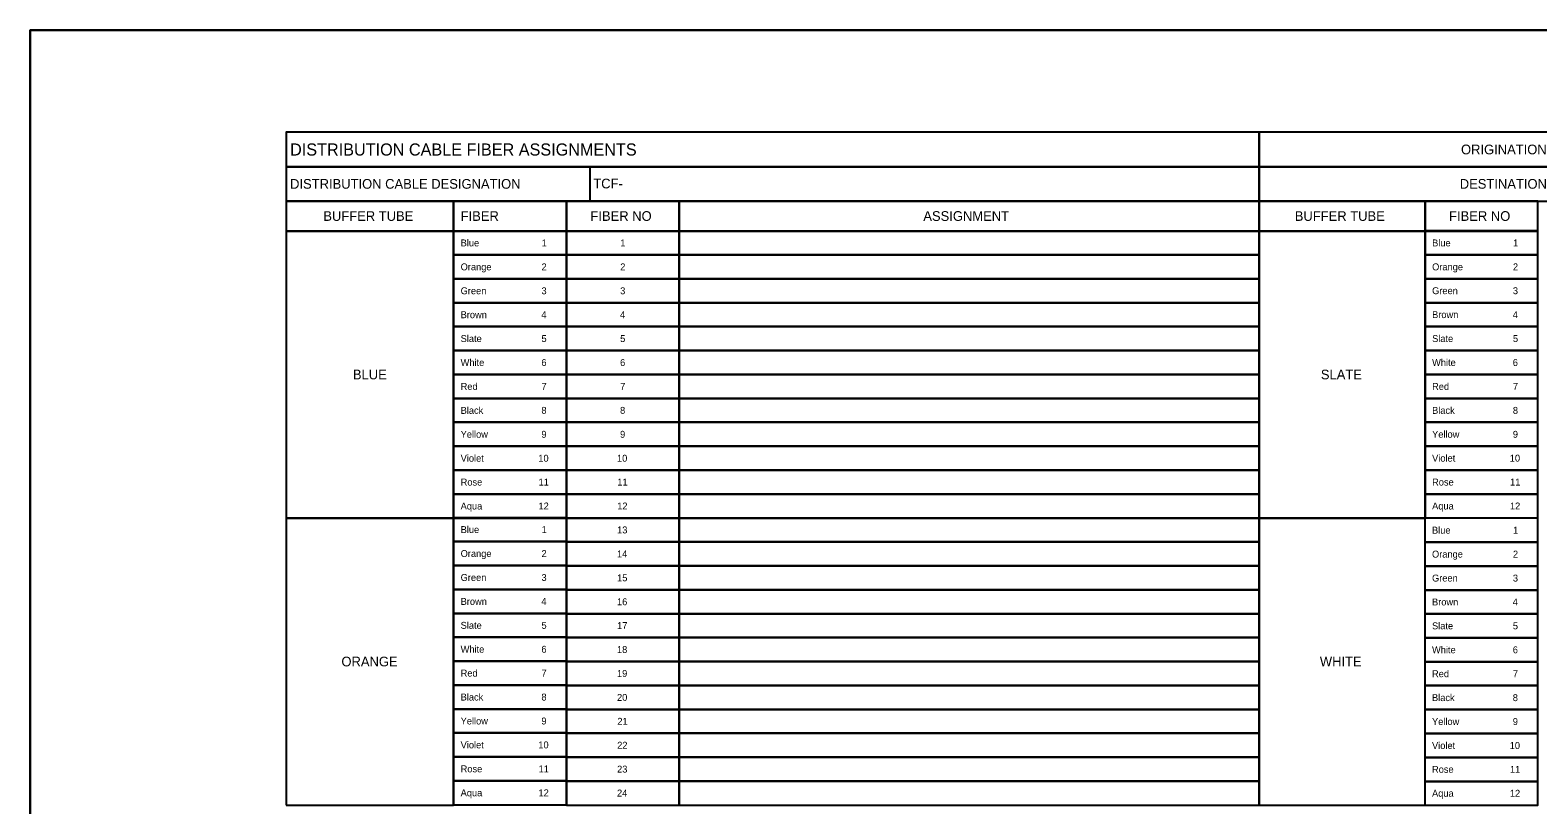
# Model space of a CAD drawing. Extents: x 2262604.53 to 2262610.19, y -3123854.81 to -3123852.98.
# Drawn here: x 2262604.526 to 2262606.341, y -3123853.908 to -3123852.976 of the extents above; entities that cross this region are included whole.
import ezdxf

# ---------------------------------------------------------------- set-up
doc = ezdxf.new("R2010")
doc.units = 0
for name, color, linetype in [('SH_General_Details', 7, 'Continuous'), ('SH_Named_Boundary', 7, 'Continuous'), ('SH_Printer_Plotting_Border', 7, 'Continuous')]:
    doc.layers.add(name, color=color, linetype=linetype)

msp = doc.modelspace()

# ---------------------------------------------------------------- linework, layer by layer
at = {"layer": 'SH_General_Details'}
msp.add_line((2262605.2001, -3123853.1815), (2262605.2001, -3123853.1401), dxfattribs=at)
for points in [[(2262604.8344, -3123853.1405), (2262606.0054, -3123853.1405), (2262606.0054, -3123853.0991), (2262604.8344, -3123853.0991)], [(2262606.0054, -3123853.1405), (2262606.3652, -3123853.1405), (2262606.3652, -3123853.0991), (2262606.0054, -3123853.0991)], [(2262604.8344, -3123853.1819), (2262606.0054, -3123853.1819), (2262606.0054, -3123853.1405), (2262604.8344, -3123853.1405)], [(2262606.0054, -3123853.1819), (2262606.3652, -3123853.1819), (2262606.3652, -3123853.1405), (2262606.0054, -3123853.1405)], [(2262604.8344, -3123853.2179), (2262605.0359, -3123853.2179), (2262605.0359, -3123853.1819), (2262604.8344, -3123853.1819)], [(2262605.0359, -3123853.2179), (2262605.1717, -3123853.2179), (2262605.1717, -3123853.1819), (2262605.0359, -3123853.1819)], [(2262605.1717, -3123853.2179), (2262605.3074, -3123853.2179), (2262605.3074, -3123853.1819), (2262605.1717, -3123853.1819)], [(2262605.3074, -3123853.2179), (2262606.0054, -3123853.2179), (2262606.0054, -3123853.1819), (2262605.3074, -3123853.1819)], [(2262606.0054, -3123853.2179), (2262606.2052, -3123853.2179), (2262606.2052, -3123853.1819), (2262606.0054, -3123853.1819)], [(2262606.2052, -3123853.2179), (2262606.341, -3123853.2179), (2262606.341, -3123853.1819), (2262606.2052, -3123853.1819)], [(2262604.8344, -3123853.5633), (2262605.0359, -3123853.5633), (2262605.0359, -3123853.2179), (2262604.8344, -3123853.2179)], [(2262605.0359, -3123853.2466), (2262605.1717, -3123853.2466), (2262605.1717, -3123853.2179), (2262605.0359, -3123853.2179)], [(2262605.1717, -3123853.2466), (2262605.3074, -3123853.2466), (2262605.3074, -3123853.2179), (2262605.1717, -3123853.2179)], [(2262605.3074, -3123853.2466), (2262606.0054, -3123853.2466), (2262606.0054, -3123853.2179), (2262605.3074, -3123853.2179)], [(2262606.0054, -3123853.5633), (2262606.2052, -3123853.5633), (2262606.2052, -3123853.2179), (2262606.0054, -3123853.2179)], [(2262606.2052, -3123853.2466), (2262606.3409, -3123853.2466), (2262606.3409, -3123853.2178), (2262606.2052, -3123853.2178)], [(2262605.0359, -3123853.2754), (2262605.1717, -3123853.2754), (2262605.1717, -3123853.2466), (2262605.0359, -3123853.2466)], [(2262605.1717, -3123853.2754), (2262605.3074, -3123853.2754), (2262605.3074, -3123853.2466), (2262605.1717, -3123853.2466)], [(2262605.3074, -3123853.2754), (2262606.0054, -3123853.2754), (2262606.0054, -3123853.2466), (2262605.3074, -3123853.2466)], [(2262606.2052, -3123853.2754), (2262606.3409, -3123853.2754), (2262606.3409, -3123853.2466), (2262606.2052, -3123853.2466)], [(2262605.0359, -3123853.3042), (2262605.1717, -3123853.3042), (2262605.1717, -3123853.2754), (2262605.0359, -3123853.2754)], [(2262605.1717, -3123853.3042), (2262605.3074, -3123853.3042), (2262605.3074, -3123853.2754), (2262605.1717, -3123853.2754)], [(2262605.3074, -3123853.3042), (2262606.0054, -3123853.3042), (2262606.0054, -3123853.2754), (2262605.3074, -3123853.2754)], [(2262606.2052, -3123853.3042), (2262606.3409, -3123853.3042), (2262606.3409, -3123853.2754), (2262606.2052, -3123853.2754)], [(2262605.0359, -3123853.333), (2262605.1717, -3123853.333), (2262605.1717, -3123853.3042), (2262605.0359, -3123853.3042)], [(2262605.1717, -3123853.333), (2262605.3074, -3123853.333), (2262605.3074, -3123853.3042), (2262605.1717, -3123853.3042)], [(2262605.3074, -3123853.333), (2262606.0054, -3123853.333), (2262606.0054, -3123853.3042), (2262605.3074, -3123853.3042)], [(2262606.2052, -3123853.333), (2262606.3409, -3123853.333), (2262606.3409, -3123853.3042), (2262606.2052, -3123853.3042)], [(2262605.0359, -3123853.3618), (2262605.1717, -3123853.3618), (2262605.1717, -3123853.333), (2262605.0359, -3123853.333)], [(2262605.1717, -3123853.3618), (2262605.3074, -3123853.3618), (2262605.3074, -3123853.333), (2262605.1717, -3123853.333)], [(2262605.3074, -3123853.3618), (2262606.0054, -3123853.3618), (2262606.0054, -3123853.333), (2262605.3074, -3123853.333)], [(2262606.2052, -3123853.3617), (2262606.3409, -3123853.3617), (2262606.3409, -3123853.333), (2262606.2052, -3123853.333)], [(2262605.0359, -3123853.3906), (2262605.1717, -3123853.3906), (2262605.1717, -3123853.3618), (2262605.0359, -3123853.3618)], [(2262605.1717, -3123853.3906), (2262605.3074, -3123853.3906), (2262605.3074, -3123853.3618), (2262605.1717, -3123853.3618)], [(2262605.3074, -3123853.3906), (2262606.0054, -3123853.3906), (2262606.0054, -3123853.3618), (2262605.3074, -3123853.3618)], [(2262606.2052, -3123853.3905), (2262606.3409, -3123853.3905), (2262606.3409, -3123853.3617), (2262606.2052, -3123853.3617)], [(2262605.0359, -3123853.4193), (2262605.1717, -3123853.4193), (2262605.1717, -3123853.3906), (2262605.0359, -3123853.3906)], [(2262605.1717, -3123853.4193), (2262605.3074, -3123853.4193), (2262605.3074, -3123853.3906), (2262605.1717, -3123853.3906)], [(2262605.3074, -3123853.4193), (2262606.0054, -3123853.4193), (2262606.0054, -3123853.3906), (2262605.3074, -3123853.3906)], [(2262606.2052, -3123853.4193), (2262606.3409, -3123853.4193), (2262606.3409, -3123853.3905), (2262606.2052, -3123853.3905)], [(2262605.0359, -3123853.4481), (2262605.1717, -3123853.4481), (2262605.1717, -3123853.4193), (2262605.0359, -3123853.4193)], [(2262605.1717, -3123853.4481), (2262605.3074, -3123853.4481), (2262605.3074, -3123853.4193), (2262605.1717, -3123853.4193)], [(2262605.3074, -3123853.4481), (2262606.0054, -3123853.4481), (2262606.0054, -3123853.4193), (2262605.3074, -3123853.4193)], [(2262606.2052, -3123853.4481), (2262606.3409, -3123853.4481), (2262606.3409, -3123853.4193), (2262606.2052, -3123853.4193)], [(2262605.0359, -3123853.4769), (2262605.1717, -3123853.4769), (2262605.1717, -3123853.4481), (2262605.0359, -3123853.4481)], [(2262605.1717, -3123853.4769), (2262605.3074, -3123853.4769), (2262605.3074, -3123853.4481), (2262605.1717, -3123853.4481)], [(2262605.3074, -3123853.4769), (2262606.0054, -3123853.4769), (2262606.0054, -3123853.4481), (2262605.3074, -3123853.4481)], [(2262606.2052, -3123853.4769), (2262606.3409, -3123853.4769), (2262606.3409, -3123853.4481), (2262606.2052, -3123853.4481)], [(2262605.0359, -3123853.5057), (2262605.1717, -3123853.5057), (2262605.1717, -3123853.4769), (2262605.0359, -3123853.4769)], [(2262605.1717, -3123853.5057), (2262605.3074, -3123853.5057), (2262605.3074, -3123853.4769), (2262605.1717, -3123853.4769)], [(2262605.3074, -3123853.5057), (2262606.0054, -3123853.5057), (2262606.0054, -3123853.4769), (2262605.3074, -3123853.4769)], [(2262606.2052, -3123853.5057), (2262606.3409, -3123853.5057), (2262606.3409, -3123853.4769), (2262606.2052, -3123853.4769)], [(2262605.0359, -3123853.5345), (2262605.1717, -3123853.5345), (2262605.1717, -3123853.5057), (2262605.0359, -3123853.5057)], [(2262605.1717, -3123853.5345), (2262605.3074, -3123853.5345), (2262605.3074, -3123853.5057), (2262605.1717, -3123853.5057)], [(2262605.3074, -3123853.5345), (2262606.0054, -3123853.5345), (2262606.0054, -3123853.5057), (2262605.3074, -3123853.5057)], [(2262606.2052, -3123853.5344), (2262606.3409, -3123853.5344), (2262606.3409, -3123853.5057), (2262606.2052, -3123853.5057)], [(2262605.0359, -3123853.5633), (2262605.1717, -3123853.5633), (2262605.1717, -3123853.5345), (2262605.0359, -3123853.5345)], [(2262605.1717, -3123853.5633), (2262605.3074, -3123853.5633), (2262605.3074, -3123853.5345), (2262605.1717, -3123853.5345)], [(2262605.3074, -3123853.5633), (2262606.0054, -3123853.5633), (2262606.0054, -3123853.5345), (2262605.3074, -3123853.5345)], [(2262606.2052, -3123853.5632), (2262606.3409, -3123853.5632), (2262606.3409, -3123853.5344), (2262606.2052, -3123853.5344)], [(2262604.8344, -3123853.9087), (2262605.0359, -3123853.9087), (2262605.0359, -3123853.5633), (2262604.8344, -3123853.5633)], [(2262605.0359, -3123853.5917), (2262605.1717, -3123853.5917), (2262605.1717, -3123853.5629), (2262605.0359, -3123853.5629)], [(2262605.1717, -3123853.592), (2262605.3074, -3123853.592), (2262605.3074, -3123853.5633), (2262605.1717, -3123853.5633)], [(2262605.3074, -3123853.592), (2262606.0054, -3123853.592), (2262606.0054, -3123853.5633), (2262605.3074, -3123853.5633)], [(2262606.0054, -3123853.9087), (2262606.2052, -3123853.9087), (2262606.2052, -3123853.5633), (2262606.0054, -3123853.5633)], [(2262606.2051, -3123853.5923), (2262606.3409, -3123853.5923), (2262606.3409, -3123853.5635), (2262606.2051, -3123853.5635)], [(2262605.0359, -3123853.6205), (2262605.1717, -3123853.6205), (2262605.1717, -3123853.5917), (2262605.0359, -3123853.5917)], [(2262605.1717, -3123853.6208), (2262605.3074, -3123853.6208), (2262605.3074, -3123853.592), (2262605.1717, -3123853.592)], [(2262605.3074, -3123853.6208), (2262606.0054, -3123853.6208), (2262606.0054, -3123853.592), (2262605.3074, -3123853.592)], [(2262606.2051, -3123853.6211), (2262606.3409, -3123853.6211), (2262606.3409, -3123853.5923), (2262606.2051, -3123853.5923)], [(2262605.0359, -3123853.6492), (2262605.1717, -3123853.6492), (2262605.1717, -3123853.6205), (2262605.0359, -3123853.6205)], [(2262605.1717, -3123853.6496), (2262605.3074, -3123853.6496), (2262605.3074, -3123853.6208), (2262605.1717, -3123853.6208)], [(2262605.3074, -3123853.6496), (2262606.0054, -3123853.6496), (2262606.0054, -3123853.6208), (2262605.3074, -3123853.6208)], [(2262606.2051, -3123853.6499), (2262606.3409, -3123853.6499), (2262606.3409, -3123853.6211), (2262606.2051, -3123853.6211)], [(2262605.0359, -3123853.678), (2262605.1717, -3123853.678), (2262605.1717, -3123853.6492), (2262605.0359, -3123853.6492)], [(2262605.1717, -3123853.6784), (2262605.3074, -3123853.6784), (2262605.3074, -3123853.6496), (2262605.1717, -3123853.6496)], [(2262605.3074, -3123853.6784), (2262606.0054, -3123853.6784), (2262606.0054, -3123853.6496), (2262605.3074, -3123853.6496)], [(2262606.2051, -3123853.6787), (2262606.3409, -3123853.6787), (2262606.3409, -3123853.6499), (2262606.2051, -3123853.6499)], [(2262605.0359, -3123853.7068), (2262605.1717, -3123853.7068), (2262605.1717, -3123853.678), (2262605.0359, -3123853.678)], [(2262605.1717, -3123853.7072), (2262605.3074, -3123853.7072), (2262605.3074, -3123853.6784), (2262605.1717, -3123853.6784)], [(2262605.3074, -3123853.7072), (2262606.0054, -3123853.7072), (2262606.0054, -3123853.6784), (2262605.3074, -3123853.6784)], [(2262606.2051, -3123853.7075), (2262606.3409, -3123853.7075), (2262606.3409, -3123853.6787), (2262606.2051, -3123853.6787)], [(2262605.0359, -3123853.7356), (2262605.1717, -3123853.7356), (2262605.1717, -3123853.7068), (2262605.0359, -3123853.7068)], [(2262605.1717, -3123853.736), (2262605.3074, -3123853.736), (2262605.3074, -3123853.7072), (2262605.1717, -3123853.7072)], [(2262605.3074, -3123853.736), (2262606.0054, -3123853.736), (2262606.0054, -3123853.7072), (2262605.3074, -3123853.7072)], [(2262606.2051, -3123853.7362), (2262606.3409, -3123853.7362), (2262606.3409, -3123853.7075), (2262606.2051, -3123853.7075)], [(2262605.0359, -3123853.7644), (2262605.1717, -3123853.7644), (2262605.1717, -3123853.7356), (2262605.0359, -3123853.7356)], [(2262605.1717, -3123853.7647), (2262605.3074, -3123853.7647), (2262605.3074, -3123853.736), (2262605.1717, -3123853.736)], [(2262605.3074, -3123853.7647), (2262606.0054, -3123853.7647), (2262606.0054, -3123853.736), (2262605.3074, -3123853.736)], [(2262606.2051, -3123853.765), (2262606.3409, -3123853.765), (2262606.3409, -3123853.7362), (2262606.2051, -3123853.7362)], [(2262605.0359, -3123853.7932), (2262605.1717, -3123853.7932), (2262605.1717, -3123853.7644), (2262605.0359, -3123853.7644)], [(2262605.1717, -3123853.7935), (2262605.3074, -3123853.7935), (2262605.3074, -3123853.7647), (2262605.1717, -3123853.7647)], [(2262605.3074, -3123853.7935), (2262606.0054, -3123853.7935), (2262606.0054, -3123853.7647), (2262605.3074, -3123853.7647)], [(2262606.2051, -3123853.7938), (2262606.3409, -3123853.7938), (2262606.3409, -3123853.765), (2262606.2051, -3123853.765)], [(2262605.0359, -3123853.8219), (2262605.1717, -3123853.8219), (2262605.1717, -3123853.7932), (2262605.0359, -3123853.7932)], [(2262605.1717, -3123853.8223), (2262605.3074, -3123853.8223), (2262605.3074, -3123853.7935), (2262605.1717, -3123853.7935)], [(2262605.3074, -3123853.8223), (2262606.0054, -3123853.8223), (2262606.0054, -3123853.7935), (2262605.3074, -3123853.7935)], [(2262606.2051, -3123853.8226), (2262606.3409, -3123853.8226), (2262606.3409, -3123853.7938), (2262606.2051, -3123853.7938)], [(2262605.0359, -3123853.8507), (2262605.1717, -3123853.8507), (2262605.1717, -3123853.8219), (2262605.0359, -3123853.8219)], [(2262605.1717, -3123853.8511), (2262605.3074, -3123853.8511), (2262605.3074, -3123853.8223), (2262605.1717, -3123853.8223)], [(2262605.3074, -3123853.8511), (2262606.0054, -3123853.8511), (2262606.0054, -3123853.8223), (2262605.3074, -3123853.8223)], [(2262606.2051, -3123853.8514), (2262606.3409, -3123853.8514), (2262606.3409, -3123853.8226), (2262606.2051, -3123853.8226)], [(2262605.0359, -3123853.8795), (2262605.1717, -3123853.8795), (2262605.1717, -3123853.8507), (2262605.0359, -3123853.8507)], [(2262605.1717, -3123853.8799), (2262605.3074, -3123853.8799), (2262605.3074, -3123853.8511), (2262605.1717, -3123853.8511)], [(2262605.3074, -3123853.8799), (2262606.0054, -3123853.8799), (2262606.0054, -3123853.8511), (2262605.3074, -3123853.8511)], [(2262606.2051, -3123853.8802), (2262606.3409, -3123853.8802), (2262606.3409, -3123853.8514), (2262606.2051, -3123853.8514)], [(2262605.0359, -3123853.9083), (2262605.1717, -3123853.9083), (2262605.1717, -3123853.8795), (2262605.0359, -3123853.8795)], [(2262605.1717, -3123853.9087), (2262605.3074, -3123853.9087), (2262605.3074, -3123853.8799), (2262605.1717, -3123853.8799)], [(2262605.3074, -3123853.9087), (2262606.0054, -3123853.9087), (2262606.0054, -3123853.8799), (2262605.3074, -3123853.8799)], [(2262606.2051, -3123853.9089), (2262606.3409, -3123853.9089), (2262606.3409, -3123853.8802), (2262606.2051, -3123853.8802)]]:
    msp.add_lwpolyline(points, close=True, dxfattribs=at)
at = {"layer": 'SH_Named_Boundary'}
msp.add_lwpolyline([(2262604.5262, -3123854.8095), (2262607.3596, -3123854.8095), (2262607.3596, -3123852.9762), (2262604.5262, -3123852.9762)], close=True, dxfattribs=at)
at = {"layer": 'SH_Printer_Plotting_Border'}
msp.add_lwpolyline([(2262604.5262, -3123852.9762), (2262607.3596, -3123852.9762), (2262607.3596, -3123854.8095), (2262604.5262, -3123854.8095)], close=True, dxfattribs=at)

# ---------------------------------------------------------------- texts
at = {"layer": 'SH_General_Details'}
for s, height, p in [('DISTRIBUTION CABLE FIBER ASSIGNMENTS', 0.014583, (2262604.8391, -3123853.1271)), ('ORIGINATION', 0.011667, (2262606.2485, -3123853.1256)), ('DISTRIBUTION CABLE DESIGNATION', 0.011667, (2262604.8391, -3123853.167)), (' TCF-', 0.01167, (2262605.1997, -3123853.1666)), ('DESTINATION', 0.011667, (2262606.247, -3123853.167)), ('BUFFER TUBE', 0.011667, (2262604.8791, -3123853.2057)), ('FIBER', 0.01167, (2262605.0444, -3123853.2057)), ('FIBER NO', 0.01167, (2262605.2006, -3123853.2057)), ('ASSIGNMENT', 0.01167, (2262605.6013, -3123853.2057)), ('BUFFER TUBE', 0.011667, (2262606.0484, -3123853.2057)), ('FIBER NO', 0.01167, (2262606.2341, -3123853.2057)), ('Blue', 0.00833, (2262605.0444, -3123853.2364)), ('1', 0.00833, (2262605.1419, -3123853.2364)), ('1', 0.00833, (2262605.2366, -3123853.2364)), ('Blue', 0.00833, (2262606.2137, -3123853.2364)), ('1', 0.00833, (2262606.3112, -3123853.2364)), ('Orange', 0.00833, (2262605.0444, -3123853.2652)), ('2', 0.00833, (2262605.1418, -3123853.2652)), ('2', 0.00833, (2262605.2365, -3123853.2652)), ('Orange', 0.00833, (2262606.2137, -3123853.2652)), ('2', 0.00833, (2262606.311, -3123853.2652)), ('Green', 0.00833, (2262605.0444, -3123853.294)), ('3', 0.00833, (2262605.1417, -3123853.294)), ('3', 0.00833, (2262605.2364, -3123853.294)), ('Green', 0.00833, (2262606.2137, -3123853.2939)), ('3', 0.00833, (2262606.3109, -3123853.2939)), ('Brown', 0.00833, (2262605.0444, -3123853.3228)), ('4', 0.00833, (2262605.1415, -3123853.3228)), ('4', 0.00833, (2262605.2362, -3123853.3228)), ('Brown', 0.00833, (2262606.2137, -3123853.3227)), ('4', 0.00833, (2262606.3108, -3123853.3227)), ('Slate', 0.00833, (2262605.0444, -3123853.3515)), ('5', 0.00833, (2262605.1417, -3123853.3515)), ('5', 0.00833, (2262605.2364, -3123853.3515)), ('Slate', 0.00833, (2262606.2137, -3123853.3515)), ('5', 0.00833, (2262606.311, -3123853.3515)), ('BLUE', 0.01167, (2262604.9147, -3123853.3964)), ('White', 0.00833, (2262605.0444, -3123853.3803)), ('6', 0.00833, (2262605.1416, -3123853.3803)), ('6', 0.00833, (2262605.2363, -3123853.3803)), ('SLATE', 0.01167, (2262606.0798, -3123853.3964)), ('White', 0.00833, (2262606.2137, -3123853.3803)), ('6', 0.00833, (2262606.3108, -3123853.3803)), ('Red', 0.00833, (2262605.0444, -3123853.4091)), ('7', 0.00833, (2262605.1417, -3123853.4091)), ('7', 0.00833, (2262605.2364, -3123853.4091)), ('Red', 0.00833, (2262606.2137, -3123853.4091)), ('7', 0.00833, (2262606.311, -3123853.4091)), ('Black', 0.00833, (2262605.0444, -3123853.4379)), ('8', 0.00833, (2262605.1416, -3123853.4379)), ('8', 0.00833, (2262605.2363, -3123853.4379)), ('Black', 0.00833, (2262606.2137, -3123853.4379)), ('8', 0.00833, (2262606.3109, -3123853.4379)), ('Yellow', 0.00833, (2262605.0444, -3123853.4667)), ('9', 0.00833, (2262605.1416, -3123853.4667)), ('9', 0.00833, (2262605.2363, -3123853.4667)), ('Yellow', 0.00833, (2262606.2137, -3123853.4667)), ('9', 0.00833, (2262606.3109, -3123853.4667)), ('Violet', 0.00833, (2262605.0444, -3123853.4955)), ('10', 0.00833, (2262605.1379, -3123853.4955)), ('10', 0.00833, (2262605.2326, -3123853.4955)), ('Violet', 0.00833, (2262606.2137, -3123853.4954)), ('10', 0.00833, (2262606.3072, -3123853.4954)), ('Rose', 0.00833, (2262605.0444, -3123853.5242)), ('11', 0.00833, (2262605.1382, -3123853.5242)), ('11', 0.00833, (2262605.233, -3123853.5242)), ('Rose', 0.00833, (2262606.2137, -3123853.5242)), ('11', 0.00833, (2262606.3075, -3123853.5242)), ('Aqua', 0.00833, (2262605.0444, -3123853.553)), ('12', 0.00833, (2262605.1381, -3123853.553)), ('12', 0.00833, (2262605.2328, -3123853.553)), ('Aqua', 0.00833, (2262606.2137, -3123853.553)), ('12', 0.00833, (2262606.3074, -3123853.553)), ('Blue', 0.00833, (2262605.0444, -3123853.5814)), ('1', 0.00833, (2262605.1419, -3123853.5814)), ('13', 0.00833, (2262605.2327, -3123853.5818)), ('Blue', 0.00833, (2262606.2136, -3123853.5821)), ('1', 0.00833, (2262606.3111, -3123853.5821)), ('Orange', 0.00833, (2262605.0444, -3123853.6102)), ('2', 0.00833, (2262605.1418, -3123853.6102)), ('14', 0.00833, (2262605.2326, -3123853.6106)), ('Orange', 0.00833, (2262606.2136, -3123853.6109)), ('2', 0.00833, (2262606.311, -3123853.6109)), ('Green', 0.00833, (2262605.0444, -3123853.639)), ('3', 0.00833, (2262605.1417, -3123853.639)), ('15', 0.00833, (2262605.2327, -3123853.6394)), ('Green', 0.00833, (2262606.2136, -3123853.6397)), ('3', 0.00833, (2262606.3109, -3123853.6397)), ('Brown', 0.00833, (2262605.0444, -3123853.6678)), ('4', 0.00833, (2262605.1415, -3123853.6678)), ('16', 0.00833, (2262605.2326, -3123853.6682)), ('Brown', 0.00833, (2262606.2136, -3123853.6685)), ('4', 0.00833, (2262606.3107, -3123853.6685)), ('Slate', 0.00833, (2262605.0444, -3123853.6966)), ('5', 0.00833, (2262605.1417, -3123853.6966)), ('17', 0.00833, (2262605.2327, -3123853.6969)), ('Slate', 0.00833, (2262606.2136, -3123853.6972)), ('5', 0.00833, (2262606.3109, -3123853.6972)), ('ORANGE', 0.01167, (2262604.9009, -3123853.7418)), ('White', 0.00833, (2262605.0444, -3123853.7254)), ('6', 0.00833, (2262605.1416, -3123853.7254)), ('18', 0.00833, (2262605.2326, -3123853.7257)), ('WHITE', 0.01167, (2262606.0786, -3123853.7418)), ('White', 0.00833, (2262606.2136, -3123853.726)), ('6', 0.00833, (2262606.3108, -3123853.726)), ('Red', 0.00833, (2262605.0444, -3123853.7541)), ('7', 0.00833, (2262605.1417, -3123853.7541)), ('19', 0.00833, (2262605.2326, -3123853.7545)), ('Red', 0.00833, (2262606.2136, -3123853.7548)), ('7', 0.00833, (2262606.3109, -3123853.7548)), ('Black', 0.00833, (2262605.0444, -3123853.7829)), ('8', 0.00833, (2262605.1416, -3123853.7829)), ('20', 0.00833, (2262605.2326, -3123853.7833)), ('Black', 0.00833, (2262606.2136, -3123853.7836)), ('8', 0.00833, (2262606.3108, -3123853.7836)), ('Yellow', 0.00833, (2262605.0444, -3123853.8117)), ('9', 0.00833, (2262605.1416, -3123853.8117)), ('21', 0.00833, (2262605.233, -3123853.8121)), ('Yellow', 0.00833, (2262606.2136, -3123853.8124)), ('9', 0.00833, (2262606.3108, -3123853.8124)), ('Violet', 0.00833, (2262605.0444, -3123853.8405)), ('10', 0.00833, (2262605.1379, -3123853.8405)), ('22', 0.00833, (2262605.2328, -3123853.8409)), ('Violet', 0.00833, (2262606.2136, -3123853.8412)), ('10', 0.00833, (2262606.3071, -3123853.8412)), ('Rose', 0.00833, (2262605.0444, -3123853.8693)), ('11', 0.00833, (2262605.1382, -3123853.8693)), ('23', 0.00833, (2262605.2327, -3123853.8696)), ('Rose', 0.00833, (2262606.2136, -3123853.8699)), ('11', 0.00833, (2262606.3074, -3123853.8699)), ('Aqua', 0.00833, (2262605.0444, -3123853.8981)), ('12', 0.00833, (2262605.1381, -3123853.8981)), ('24', 0.00833, (2262605.2326, -3123853.8984)), ('Aqua', 0.00833, (2262606.2136, -3123853.8987)), ('12', 0.00833, (2262606.3073, -3123853.8987))]:
    msp.add_text(s, height=height, dxfattribs=at).set_placement(p)

doc.saveas('drawing.dxf')
